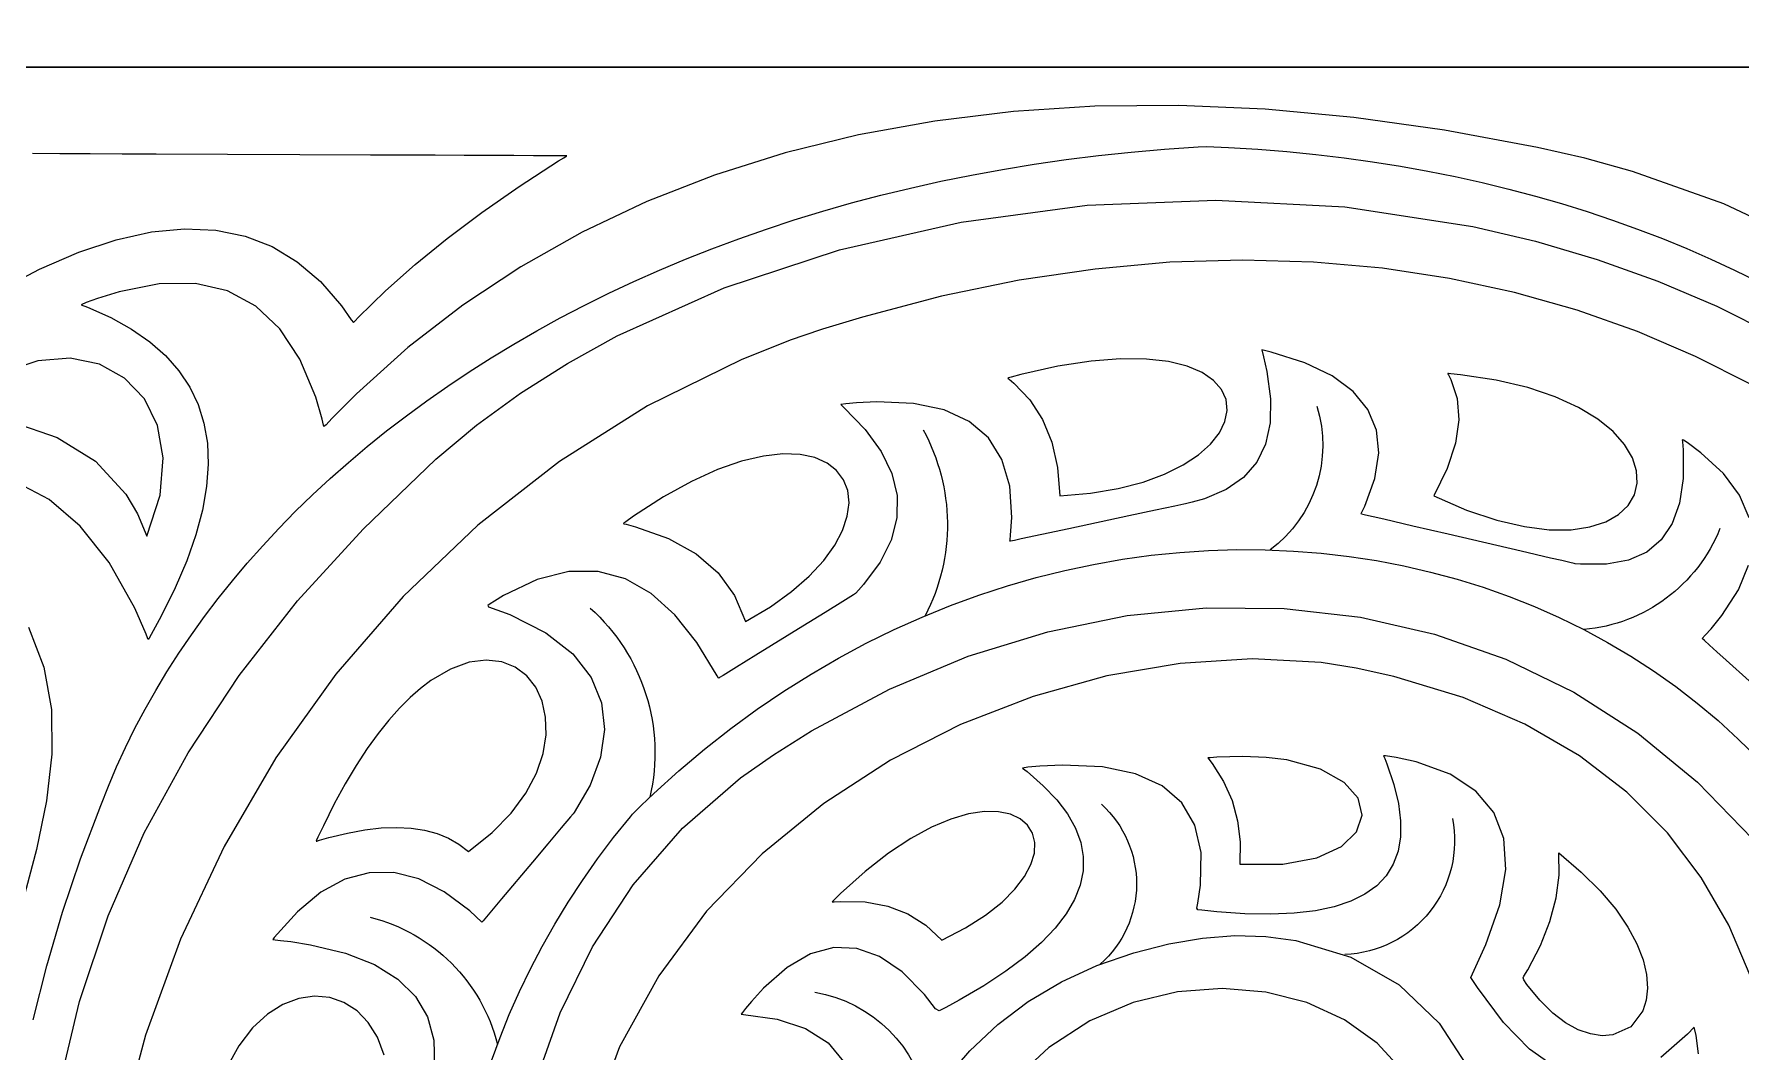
# Model space of a CAD drawing. Header units: inches. Extents: x 249 to 1192, y -18 to 440.
# Drawn here: x 695.792 to 696.356, y 265.559 to 265.896 of the extents above; entities that cross this region are included whole.
import ezdxf

# ---------------------------------------------------------------- set-up
doc = ezdxf.new("R2010")
doc.units = ezdxf.units.IN
doc.header["$MEASUREMENT"] = 0
doc.layers.add('KACA', color=141, linetype='Continuous', lineweight=30)
doc.layers.add('KUSEN', color=16, linetype='Continuous', lineweight=15)

# ---------------------------------------------------------------- blocks, each defined once
blk = doc.blocks.new('GORGA')
blk.add_lwpolyline([(366.59218, 151.19092), (367.59218, 151.19092), (367.59218, 149.19092), (366.59218, 149.19092)], close=True)
blk.add_lwpolyline([(366.59218, 151.19092), (367.59218, 151.19092), (367.59218, 149.19092), (366.59218, 149.19092)], close=True)
at = {"lineweight": 9}
for points in [[(366.9065, 150.86461), (366.90728, 150.87065), (366.90796, 150.87343), (366.91016, 150.87107), (366.91893, 150.86339)], [(366.95377, 150.86012), (366.96241, 150.86617), (366.97102, 150.87496), (366.97961, 150.88651), (366.98175, 150.88982), (366.98013, 150.89353), (366.97683, 150.90071), (366.97221, 150.91392), (366.97023, 150.92561), (366.97088, 150.93577), (366.97417, 150.9444), (366.9801, 150.95151), (366.98866, 150.9571), (366.99985, 150.96116), (367.00644, 150.96262), (367.00998, 150.96321), (367.01063, 150.96313), (367.01026, 150.96224), (367.00957, 150.96047), (367.00727, 150.95371), (367.00575, 150.94744), (367.005, 150.94167), (367.00503, 150.93639), (367.00583, 150.93161), (367.00741, 150.92732), (367.00976, 150.92352), (367.01289, 150.92022), (367.01679, 150.91741), (367.02146, 150.91509), (367.02692, 150.91327), (367.03314, 150.91194), (367.04014, 150.91111), (367.04792, 150.91077), (367.05647, 150.91092), (367.06579, 150.91157), (367.07075, 150.91208), (367.07202, 150.91223), (367.07233, 150.91281), (367.07201, 150.91438), (367.0711, 150.9204), (367.07094, 150.93116), (367.07301, 150.94022), (367.07731, 150.94759), (367.08384, 150.95326), (367.09259, 150.95723), (367.10358, 150.9595), (367.1168, 150.96007), (367.12425, 150.95972), (367.12818, 150.95939), (367.12996, 150.95912), (367.12849, 150.95795), (367.12314, 150.95329), (367.1187, 150.94861), (367.11515, 150.94393), (367.1125, 150.93924), (367.11076, 150.93455), (367.10991, 150.92984), (367.10996, 150.92513), (367.11091, 150.92041), (367.11276, 150.91568), (367.11551, 150.91094), (367.11916, 150.9062), (367.12371, 150.90145), (367.12915, 150.89669), (367.1355, 150.89192), (367.14274, 150.88714), (367.15089, 150.88236), (367.1553, 150.87996), (367.15759, 150.87877), (367.15878, 150.87953), (367.16242, 150.88418), (367.16978, 150.89168), (367.17722, 150.89678), (367.18474, 150.89949), (367.19235, 150.89979), (367.20004, 150.89769), (367.20781, 150.8932), (367.21567, 150.8863), (367.21963, 150.88196), (367.22162, 150.87956), (367.22261, 150.8783), (367.22303, 150.8777), (367.22228, 150.87765), (367.21111, 150.87607), (367.2017, 150.87298), (367.1942, 150.8682), (367.18877, 150.86156)], [(366.88975, 150.98792), (366.89737, 150.9948), (366.90045, 150.99758), (366.90288, 150.99978), (366.90454, 151.00128), (366.90531, 151.00197), (366.90534, 151.002), (366.90437, 151.00303), (366.90239, 151.00522), (366.89883, 151.00956), (366.89333, 151.01804), (366.88999, 151.02626)], [(366.88981, 151.0419), (366.89296, 151.04933), (366.89827, 151.05649), (366.90574, 151.0634), (366.91029, 151.06675), (366.91151, 151.06758), (366.91191, 151.06763), (366.91184, 151.06697), (366.91164, 151.06439), (366.91161, 151.0549), (366.91279, 151.04677), (366.91519, 151.04), (366.91881, 151.03459), (366.92365, 151.03054), (366.9297, 151.02784), (366.93698, 151.02651), (366.94548, 151.02653), (366.94733, 151.0267), (366.94758, 151.02675), (366.94907, 151.0271), (366.95175, 151.02772), (366.95544, 151.02858), (366.96519, 151.03085), (366.98932, 151.03646), (367.00098, 151.03917), (367.01054, 151.0414), (367.01411, 151.04223), (367.01664, 151.04281), (367.01796, 151.04312), (367.01803, 151.04332), (367.01687, 151.04575), (367.0135, 151.05494), (367.0122, 151.06333), (367.01296, 151.07091), (367.01579, 151.07768), (367.02068, 151.08364), (367.02764, 151.0888), (367.03665, 151.09314), (367.04774, 151.09668), (367.05083, 151.09744), (367.05038, 151.09513), (367.04922, 151.09026), (367.04796, 151.08127), (367.0481, 151.07327), (367.04964, 151.06626), (367.05258, 151.06025), (367.05693, 151.05523), (367.06268, 151.0512), (367.06983, 151.04816), (367.07393, 151.04702), (367.07611, 151.04654), (367.07665, 151.04643), (367.07766, 151.04621), (367.07966, 151.04579), (367.08607, 151.04441), (367.09479, 151.04254), (367.11467, 151.03828), (367.12361, 151.03637), (367.1304, 151.03491), (367.13264, 151.03443), (367.13392, 151.03416), (367.13416, 151.03411), (367.13411, 151.03462), (367.13394, 151.03614), (367.13356, 151.04197), (367.13422, 151.0524), (367.13678, 151.06117), (367.14124, 151.06829), (367.14761, 151.07376), (367.15589, 151.07758), (367.16606, 151.07975), (367.17814, 151.08027), (367.1849, 151.0799), (367.18845, 151.07957), (367.19008, 151.07932), (367.18907, 151.07841), (367.18198, 151.07114), (367.17668, 151.06386), (367.17317, 151.05656), (367.17146, 151.04924), (367.17153, 151.0419), (367.17341, 151.03454), (367.17707, 151.02717), (367.18253, 151.01978), (367.18417, 151.01793), (367.18504, 151.017), (367.18523, 151.01681), (367.18585, 151.01642), (367.18939, 151.01423), (367.19526, 151.01061), (367.20259, 151.00608), (367.21812, 150.99648), (367.22457, 150.99249), (367.22898, 150.98976), (367.23015, 150.98904), (367.23043, 150.98887), (367.23048, 150.98883), (367.23092, 150.98963), (367.23768, 151.0007), (367.24496, 151.00982), (367.2528, 151.01685), (367.26124, 151.02168), (367.2703, 151.02415), (367.28002, 151.02414), (367.29044, 151.02152), (367.3016, 151.01614), (367.3045, 151.01436), (367.30597, 151.01339), (367.30671, 151.01289), (367.30656, 151.01249), (367.29942, 151.0099), (367.28752, 151.00388), (367.27864, 150.99688), (367.27259, 150.98909), (367.26918, 150.98068), (367.26823, 150.97182), (367.26954, 150.9627), (367.27294, 150.9535), (367.27823, 150.94438), (367.27853, 150.94402), (367.27939, 150.943), (367.28246, 150.93934), (367.28688, 150.9341), (367.29203, 150.92797), (367.30223, 150.91584), (367.30609, 150.91125), (367.30834, 150.90857), (367.30869, 150.90816), (367.3127, 150.91185), (367.32122, 150.91821), (367.3296, 150.92243), (367.33787, 150.92453), (367.34601, 150.92449), (367.35402, 150.92232), (367.36192, 150.91803), (367.36968, 150.9116), (367.37733, 150.90304), (367.3778, 150.90244), (367.377, 150.90232), (367.37525, 150.90213), (367.37184, 150.90171), (367.36537, 150.90068), (367.35385, 150.89789), (367.34422, 150.89411), (367.33647, 150.88933), (367.33061, 150.88357), (367.32664, 150.87683), (367.32456, 150.86909), (367.32436, 150.86036)], [(366.86984, 151.13241), (366.8982, 151.1457), (366.92837, 151.15647), (366.94412, 151.16082), (366.95979, 151.16434), (366.9905, 151.1701), (367.0205, 151.17432), (367.04979, 151.17704), (367.07831, 151.17826), (367.10605, 151.178), (367.13296, 151.17629), (367.15903, 151.17313), (367.18421, 151.16855), (367.20848, 151.16257), (367.23181, 151.1552), (367.25416, 151.14646), (367.27551, 151.13637), (367.29581, 151.12495), (367.31505, 151.11221), (367.33319, 151.09817), (367.3502, 151.08285), (367.35827, 151.07472), (367.36024, 151.07264), (367.36093, 151.0721), (367.36105, 151.07258), (367.36153, 151.07449), (367.36366, 151.08175), (367.36893, 151.09435), (367.37553, 151.10441), (367.38348, 151.11194), (367.39277, 151.11693), (367.40339, 151.11938), (367.41536, 151.1193), (367.42866, 151.11668), (367.43582, 151.11442), (367.43952, 151.11306), (367.44114, 151.11231), (367.43909, 151.11153), (367.4314, 151.10813), (367.42453, 151.10433), (367.41848, 151.10013), (367.41326, 151.09554), (367.40885, 151.09055), (367.40528, 151.08515), (367.40252, 151.07937), (367.40058, 151.07318), (367.39947, 151.06659), (367.39918, 151.05961), (367.39971, 151.05223), (367.40107, 151.04444), (367.40325, 151.03627), (367.40625, 151.02769), (367.41007, 151.01871), (367.41471, 151.00934), (367.41734, 151.0045), (367.41874, 151.00205), (367.41906, 151.00167), (367.41928, 151.00224), (367.41971, 151.00338), (367.4234, 151.01205), (367.4319, 151.02714), (367.44151, 151.03915), (367.45178, 151.04797), (367.46225, 151.05351)], [(367.45864, 151.00568), (367.45348, 150.99246), (367.45104, 150.97846), (367.45089, 150.96373), (367.45266, 150.9483), (367.45594, 150.93222), (367.46033, 150.91555)], [(366.9065, 150.86461), (366.90728, 150.87065), (366.90796, 150.87343), (366.91016, 150.87107), (366.91893, 150.86339)], [(366.95377, 150.86012), (366.96241, 150.86617), (366.97102, 150.87496), (366.97961, 150.88651), (366.98175, 150.88982), (366.98013, 150.89353), (366.97683, 150.90071), (366.97221, 150.91392), (366.97023, 150.92561), (366.97088, 150.93577), (366.97417, 150.9444), (366.9801, 150.95151), (366.98866, 150.9571), (366.99985, 150.96116), (367.00644, 150.96262), (367.00998, 150.96321), (367.01063, 150.96313), (367.01026, 150.96224), (367.00957, 150.96047), (367.00727, 150.95371), (367.00575, 150.94744), (367.005, 150.94167), (367.00503, 150.93639), (367.00583, 150.93161), (367.00741, 150.92732), (367.00976, 150.92352), (367.01289, 150.92022), (367.01679, 150.91741), (367.02146, 150.91509), (367.02692, 150.91327), (367.03314, 150.91194), (367.04014, 150.91111), (367.04792, 150.91077), (367.05647, 150.91092), (367.06579, 150.91157), (367.07075, 150.91208), (367.07202, 150.91223), (367.07233, 150.91281), (367.07201, 150.91438), (367.0711, 150.9204), (367.07094, 150.93116), (367.07301, 150.94022), (367.07731, 150.94759), (367.08384, 150.95326), (367.09259, 150.95723), (367.10358, 150.9595), (367.1168, 150.96007), (367.12425, 150.95972), (367.12818, 150.95939), (367.12996, 150.95912), (367.12849, 150.95795), (367.12314, 150.95329), (367.1187, 150.94861), (367.11515, 150.94393), (367.1125, 150.93924), (367.11076, 150.93455), (367.10991, 150.92984), (367.10996, 150.92513), (367.11091, 150.92041), (367.11276, 150.91568), (367.11551, 150.91094), (367.11916, 150.9062), (367.12371, 150.90145), (367.12915, 150.89669), (367.1355, 150.89192), (367.14274, 150.88714), (367.15089, 150.88236), (367.1553, 150.87996), (367.15759, 150.87877), (367.15878, 150.87953), (367.16242, 150.88418), (367.16978, 150.89168), (367.17722, 150.89678), (367.18474, 150.89949), (367.19235, 150.89979), (367.20004, 150.89769), (367.20781, 150.8932), (367.21567, 150.8863), (367.21963, 150.88196), (367.22162, 150.87956), (367.22261, 150.8783), (367.22303, 150.8777), (367.22228, 150.87765), (367.21111, 150.87607), (367.2017, 150.87298), (367.1942, 150.8682), (367.18877, 150.86156)], [(366.88975, 150.98792), (366.89737, 150.9948), (366.90045, 150.99758), (366.90288, 150.99978), (366.90454, 151.00128), (366.90531, 151.00197), (366.90534, 151.002), (366.90437, 151.00303), (366.90239, 151.00522), (366.89883, 151.00956), (366.89333, 151.01804), (366.88999, 151.02626)], [(366.88981, 151.0419), (366.89296, 151.04933), (366.89827, 151.05649), (366.90574, 151.0634), (366.91029, 151.06675), (366.91151, 151.06758), (366.91191, 151.06763), (366.91184, 151.06697), (366.91164, 151.06439), (366.91161, 151.0549), (366.91279, 151.04677), (366.91519, 151.04), (366.91881, 151.03459), (366.92365, 151.03054), (366.9297, 151.02784), (366.93698, 151.02651), (366.94548, 151.02653), (366.94733, 151.0267), (366.94758, 151.02675), (366.94907, 151.0271), (366.95175, 151.02772), (366.95544, 151.02858), (366.96519, 151.03085), (366.98932, 151.03646), (367.00098, 151.03917), (367.01054, 151.0414), (367.01411, 151.04223), (367.01664, 151.04281), (367.01796, 151.04312), (367.01803, 151.04332), (367.01687, 151.04575), (367.0135, 151.05494), (367.0122, 151.06333), (367.01296, 151.07091), (367.01579, 151.07768), (367.02068, 151.08364), (367.02764, 151.0888), (367.03665, 151.09314), (367.04774, 151.09668), (367.05083, 151.09744), (367.05038, 151.09513), (367.04922, 151.09026), (367.04796, 151.08127), (367.0481, 151.07327), (367.04964, 151.06626), (367.05258, 151.06025), (367.05693, 151.05523), (367.06268, 151.0512), (367.06983, 151.04816), (367.07393, 151.04702), (367.07611, 151.04654), (367.07665, 151.04643), (367.07766, 151.04621), (367.07966, 151.04579), (367.08607, 151.04441), (367.09479, 151.04254), (367.11467, 151.03828), (367.12361, 151.03637), (367.1304, 151.03491), (367.13264, 151.03443), (367.13392, 151.03416), (367.13416, 151.03411), (367.13411, 151.03462), (367.13394, 151.03614), (367.13356, 151.04197), (367.13422, 151.0524), (367.13678, 151.06117), (367.14124, 151.06829), (367.14761, 151.07376), (367.15589, 151.07758), (367.16606, 151.07975), (367.17814, 151.08027), (367.1849, 151.0799), (367.18845, 151.07957), (367.19008, 151.07932), (367.18907, 151.07841), (367.18198, 151.07114), (367.17668, 151.06386), (367.17317, 151.05656), (367.17146, 151.04924), (367.17153, 151.0419), (367.17341, 151.03454), (367.17707, 151.02717), (367.18253, 151.01978), (367.18417, 151.01793), (367.18504, 151.017), (367.18523, 151.01681), (367.18585, 151.01642), (367.18939, 151.01423), (367.19526, 151.01061), (367.20259, 151.00608), (367.21812, 150.99648), (367.22457, 150.99249), (367.22898, 150.98976), (367.23015, 150.98904), (367.23043, 150.98887), (367.23048, 150.98883), (367.23092, 150.98963), (367.23768, 151.0007), (367.24496, 151.00982), (367.2528, 151.01685), (367.26124, 151.02168), (367.2703, 151.02415), (367.28002, 151.02414), (367.29044, 151.02152), (367.3016, 151.01614), (367.3045, 151.01436), (367.30597, 151.01339), (367.30671, 151.01289), (367.30656, 151.01249), (367.29942, 151.0099), (367.28752, 151.00388), (367.27864, 150.99688), (367.27259, 150.98909), (367.26918, 150.98068), (367.26823, 150.97182), (367.26954, 150.9627), (367.27294, 150.9535), (367.27823, 150.94438), (367.27853, 150.94402), (367.27939, 150.943), (367.28246, 150.93934), (367.28688, 150.9341), (367.29203, 150.92797), (367.30223, 150.91584), (367.30609, 150.91125), (367.30834, 150.90857), (367.30869, 150.90816), (367.3127, 150.91185), (367.32122, 150.91821), (367.3296, 150.92243), (367.33787, 150.92453), (367.34601, 150.92449), (367.35402, 150.92232), (367.36192, 150.91803), (367.36968, 150.9116), (367.37733, 150.90304), (367.3778, 150.90244), (367.377, 150.90232), (367.37525, 150.90213), (367.37184, 150.90171), (367.36537, 150.90068), (367.35385, 150.89789), (367.34422, 150.89411), (367.33647, 150.88933), (367.33061, 150.88357), (367.32664, 150.87683), (367.32456, 150.86909), (367.32436, 150.86036)], [(366.86984, 151.13241), (366.8982, 151.1457), (366.92837, 151.15647), (366.94412, 151.16082), (366.95979, 151.16434), (366.9905, 151.1701), (367.0205, 151.17432), (367.04979, 151.17704), (367.07831, 151.17826), (367.10605, 151.178), (367.13296, 151.17629), (367.15903, 151.17313), (367.18421, 151.16855), (367.20848, 151.16257), (367.23181, 151.1552), (367.25416, 151.14646), (367.27551, 151.13637), (367.29581, 151.12495), (367.31505, 151.11221), (367.33319, 151.09817), (367.3502, 151.08285), (367.35827, 151.07472), (367.36024, 151.07264), (367.36093, 151.0721), (367.36105, 151.07258), (367.36153, 151.07449), (367.36366, 151.08175), (367.36893, 151.09435), (367.37553, 151.10441), (367.38348, 151.11194), (367.39277, 151.11693), (367.40339, 151.11938), (367.41536, 151.1193), (367.42866, 151.11668), (367.43582, 151.11442), (367.43952, 151.11306), (367.44114, 151.11231), (367.43909, 151.11153), (367.4314, 151.10813), (367.42453, 151.10433), (367.41848, 151.10013), (367.41326, 151.09554), (367.40885, 151.09055), (367.40528, 151.08515), (367.40252, 151.07937), (367.40058, 151.07318), (367.39947, 151.06659), (367.39918, 151.05961), (367.39971, 151.05223), (367.40107, 151.04444), (367.40325, 151.03627), (367.40625, 151.02769), (367.41007, 151.01871), (367.41471, 151.00934), (367.41734, 151.0045), (367.41874, 151.00205), (367.41906, 151.00167), (367.41928, 151.00224), (367.41971, 151.00338), (367.4234, 151.01205), (367.4319, 151.02714), (367.44151, 151.03915), (367.45178, 151.04797), (367.46225, 151.05351)], [(367.45864, 151.00568), (367.45348, 150.99246), (367.45104, 150.97846), (367.45089, 150.96373), (367.45266, 150.9483), (367.45594, 150.93222), (367.46033, 150.91555)], [(367.4347, 150.94673), (367.43219, 150.95317), (367.42947, 150.95958), (367.42654, 150.96595), (367.42341, 150.97227), (367.42008, 150.97856), (367.41654, 150.9848), (367.41281, 150.99099), (367.40887, 150.99713), (367.40474, 151.00321), (367.40041, 151.00923), (367.39589, 151.01519), (367.39117, 151.02108), (367.38626, 151.0269), (367.38116, 151.03265), (367.37587, 151.03833), (367.37039, 151.04392), (367.36473, 151.04944), (367.35889, 151.05487), (367.35286, 151.06021), (367.34664, 151.06545), (367.34025, 151.0706), (367.33368, 151.07566), (367.32693, 151.08061), (367.32001, 151.08546), (367.31291, 151.09019), (367.30564, 151.09482), (367.2982, 151.09933), (367.29059, 151.10372), (367.28281, 151.10799), (367.27486, 151.11214), (367.26675, 151.11616), (367.25847, 151.12004), (367.25003, 151.1238), (367.24143, 151.12741), (367.23266, 151.13088), (367.22374, 151.13421), (367.21467, 151.13739), (367.20544, 151.14042), (367.19605, 151.1433), (367.18651, 151.14601), (367.17682, 151.14857), (367.16698, 151.15096), (367.157, 151.15319), (367.14686, 151.15525), (367.13658, 151.15713), (367.12616, 151.15883), (367.1156, 151.16036), (367.10489, 151.1617), (367.09404, 151.16285), (367.08306, 151.16381), (367.07194, 151.16458), (367.06921, 151.16469), (367.06676, 151.1646), (367.06188, 151.16437), (367.05219, 151.16378), (367.04258, 151.16302), (367.03307, 151.16208), (367.02365, 151.16096), (367.01432, 151.15967), (367.00509, 151.1582), (366.99596, 151.15656), (366.98693, 151.15475), (366.978, 151.15277), (366.96917, 151.15062), (366.96045, 151.1483), (366.95183, 151.14582), (366.94332, 151.14317), (366.93492, 151.14035), (366.92664, 151.13737), (366.91846, 151.13422), (366.9104, 151.13092), (366.90246, 151.12745), (366.89463, 151.12382), (366.88693, 151.12004)], [(367.30549, 150.86224), (367.3027, 150.86995), (367.29964, 150.8776), (367.2963, 150.88518), (367.29269, 150.89269), (367.28879, 150.90014), (367.28462, 150.9075), (367.28018, 150.91478), (367.27545, 150.92198), (367.27045, 150.92909), (367.26517, 150.9361), (367.25962, 150.94301), (367.2589, 150.94387), (367.25807, 150.94478), (367.25602, 150.94677), (367.25191, 150.95069), (367.24357, 150.95823), (367.23508, 150.96539), (367.22646, 150.97216), (367.21772, 150.97856), (367.20886, 150.98458), (367.19989, 150.99022), (367.19083, 150.99549), (367.18168, 151.00039), (367.17245, 151.00492), (367.16315, 151.00908), (367.1538, 151.01288), (367.14439, 151.01632), (367.13495, 151.0194), (367.12548, 151.02212), (367.11599, 151.02449), (367.10648, 151.0265), (367.09698, 151.02816), (367.08748, 151.02948), (367.078, 151.03045), (367.06855, 151.03107), (367.05914, 151.03136), (367.04977, 151.0313), (367.04046, 151.03091), (367.03122, 151.03018), (367.02205, 151.02912), (367.01296, 151.02773), (367.00397, 151.02601), (366.99509, 151.02396), (366.98631, 151.02159), (366.97766, 151.0189), (366.96915, 151.01589), (366.96077, 151.01256), (366.95255, 151.00892), (366.94448, 151.00496), (366.93659, 151.0007), (366.92888, 150.99613), (366.92136, 150.99125), (366.91404, 150.98606), (366.90692, 150.98058), (366.90003, 150.9748), (366.89336, 150.96872), (366.88693, 150.96234)], [(367.4347, 150.94673), (367.43219, 150.95317), (367.42947, 150.95958), (367.42654, 150.96595), (367.42341, 150.97227), (367.42008, 150.97856), (367.41654, 150.9848), (367.41281, 150.99099), (367.40887, 150.99713), (367.40474, 151.00321), (367.40041, 151.00923), (367.39589, 151.01519), (367.39117, 151.02108), (367.38626, 151.0269), (367.38116, 151.03265), (367.37587, 151.03833), (367.37039, 151.04392), (367.36473, 151.04944), (367.35889, 151.05487), (367.35286, 151.06021), (367.34664, 151.06545), (367.34025, 151.0706), (367.33368, 151.07566), (367.32693, 151.08061), (367.32001, 151.08546), (367.31291, 151.09019), (367.30564, 151.09482), (367.2982, 151.09933), (367.29059, 151.10372), (367.28281, 151.10799), (367.27486, 151.11214), (367.26675, 151.11616), (367.25847, 151.12004), (367.25003, 151.1238), (367.24143, 151.12741), (367.23266, 151.13088), (367.22374, 151.13421), (367.21467, 151.13739), (367.20544, 151.14042), (367.19605, 151.1433), (367.18651, 151.14601), (367.17682, 151.14857), (367.16698, 151.15096), (367.157, 151.15319), (367.14686, 151.15525), (367.13658, 151.15713), (367.12616, 151.15883), (367.1156, 151.16036), (367.10489, 151.1617), (367.09404, 151.16285), (367.08306, 151.16381), (367.07194, 151.16458), (367.06921, 151.16469), (367.06676, 151.1646), (367.06188, 151.16437), (367.05219, 151.16378), (367.04258, 151.16302), (367.03307, 151.16208), (367.02365, 151.16096), (367.01432, 151.15967), (367.00509, 151.1582), (366.99596, 151.15656), (366.98693, 151.15475), (366.978, 151.15277), (366.96917, 151.15062), (366.96045, 151.1483), (366.95183, 151.14582), (366.94332, 151.14317), (366.93492, 151.14035), (366.92664, 151.13737), (366.91846, 151.13422), (366.9104, 151.13092), (366.90246, 151.12745), (366.89463, 151.12382), (366.88693, 151.12004)], [(367.30549, 150.86224), (367.3027, 150.86995), (367.29964, 150.8776), (367.2963, 150.88518), (367.29269, 150.89269), (367.28879, 150.90014), (367.28462, 150.9075), (367.28018, 150.91478), (367.27545, 150.92198), (367.27045, 150.92909), (367.26517, 150.9361), (367.25962, 150.94301), (367.2589, 150.94387), (367.25807, 150.94478), (367.25602, 150.94677), (367.25191, 150.95069), (367.24357, 150.95823), (367.23508, 150.96539), (367.22646, 150.97216), (367.21772, 150.97856), (367.20886, 150.98458), (367.19989, 150.99022), (367.19083, 150.99549), (367.18168, 151.00039), (367.17245, 151.00492), (367.16315, 151.00908), (367.1538, 151.01288), (367.14439, 151.01632), (367.13495, 151.0194), (367.12548, 151.02212), (367.11599, 151.02449), (367.10648, 151.0265), (367.09698, 151.02816), (367.08748, 151.02948), (367.078, 151.03045), (367.06855, 151.03107), (367.05914, 151.03136), (367.04977, 151.0313), (367.04046, 151.03091), (367.03122, 151.03018), (367.02205, 151.02912), (367.01296, 151.02773), (367.00397, 151.02601), (366.99509, 151.02396), (366.98631, 151.02159), (366.97766, 151.0189), (366.96915, 151.01589), (366.96077, 151.01256), (366.95255, 151.00892), (366.94448, 151.00496), (366.93659, 151.0007), (366.92888, 150.99613), (366.92136, 150.99125), (366.91404, 150.98606), (366.90692, 150.98058), (366.90003, 150.9748), (366.89336, 150.96872), (366.88693, 150.96234)], [(367.46857, 151.11698), (367.45491, 151.12413), (367.44192, 151.12976), (367.4296, 151.13386), (367.41795, 151.13645), (367.40697, 151.13751), (367.39666, 151.13705), (367.38701, 151.13508), (367.37804, 151.13158), (367.36973, 151.12656), (367.36209, 151.12002), (367.35512, 151.11196), (367.35189, 151.10736), (367.35116, 151.10651), (367.35063, 151.10706), (367.34957, 151.10816), (367.34059, 151.11694), (367.33078, 151.12565), (367.32016, 151.13431), (367.30871, 151.1429), (367.29644, 151.15144), (367.28335, 151.15992), (367.28165, 151.16097), (367.2808, 151.1615), (367.28064, 151.16161), (367.28096, 151.16161), (367.28293, 151.16162), (367.28655, 151.16163), (367.29166, 151.16165), (367.29813, 151.16168), (367.30579, 151.16171), (367.31452, 151.16175), (367.32415, 151.16178), (367.33455, 151.16183), (367.34556, 151.16187), (367.36885, 151.16197), (367.39284, 151.16207), (367.41636, 151.16216), (367.42758, 151.16221), (367.43824, 151.16225), (367.4482, 151.16229), (367.45731, 151.16233)], [(367.46857, 151.11698), (367.45491, 151.12413), (367.44192, 151.12976), (367.4296, 151.13386), (367.41795, 151.13645), (367.40697, 151.13751), (367.39666, 151.13705), (367.38701, 151.13508), (367.37804, 151.13158), (367.36973, 151.12656), (367.36209, 151.12002), (367.35512, 151.11196), (367.35189, 151.10736), (367.35116, 151.10651), (367.35063, 151.10706), (367.34957, 151.10816), (367.34059, 151.11694), (367.33078, 151.12565), (367.32016, 151.13431), (367.30871, 151.1429), (367.29644, 151.15144), (367.28335, 151.15992), (367.28165, 151.16097), (367.2808, 151.1615), (367.28064, 151.16161), (367.28096, 151.16161), (367.28293, 151.16162), (367.28655, 151.16163), (367.29166, 151.16165), (367.29813, 151.16168), (367.30579, 151.16171), (367.31452, 151.16175), (367.32415, 151.16178), (367.33455, 151.16183), (367.34556, 151.16187), (367.36885, 151.16197), (367.39284, 151.16207), (367.41636, 151.16216), (367.42758, 151.16221), (367.43824, 151.16225), (367.4482, 151.16229), (367.45731, 151.16233)], [(367.4487, 150.85268), (367.44176, 150.88194), (367.43228, 150.91027), (367.42031, 150.93769), (367.40586, 150.96419), (367.38897, 150.98977), (367.36967, 151.01443), (367.34799, 151.03818), (367.32391, 151.06128), (367.31048, 151.07254), (367.29596, 151.0831), (367.28044, 151.09294), (367.26399, 151.10204), (367.22863, 151.11792), (367.19053, 151.13054), (367.15032, 151.13972), (367.10864, 151.14527), (367.06613, 151.14699), (367.02342, 151.1447), (366.98116, 151.13821), (366.96039, 151.13334), (366.93997, 151.12734), (366.91999, 151.1202), (366.90051, 151.11189), (366.88162, 151.10239)], [(367.291, 150.85512), (367.28288, 150.87814), (367.27213, 150.90004), (367.25865, 150.92052), (367.24238, 150.93925), (367.22323, 150.95593), (367.21235, 150.96354), (367.1997, 150.97148), (367.17399, 150.98521), (367.14791, 150.99612), (367.12163, 151.00422), (367.09535, 151.00954), (367.06924, 151.0121), (367.04349, 151.01191), (367.01828, 151.00901), (366.99379, 151.00341), (366.97022, 150.99514), (366.94774, 150.98421), (366.92654, 150.97065), (366.9068, 150.95449), (366.8887, 150.93573)], [(367.15557, 150.85606), (367.14739, 150.86564), (367.13819, 150.87426), (367.12807, 150.88186), (367.11713, 150.88838), (367.10545, 150.89378), (367.09314, 150.89798), (367.08161, 150.901), (367.07054, 150.90289), (367.05982, 150.90369), (367.04951, 150.90342), (367.03965, 150.90214), (367.02143, 150.89662), (367.00552, 150.88741), (366.99226, 150.87476), (366.982, 150.85896)], [(367.00392, 150.8585), (367.01275, 150.86818), (367.02356, 150.87589), (367.03597, 150.88153), (367.04956, 150.88502), (367.06394, 150.88625), (367.07871, 150.88513), (367.09345, 150.88157), (367.10778, 150.87547), (367.12128, 150.86674), (367.13357, 150.85529)], [(366.88944, 150.89046), (366.89649, 150.90719), (366.9056, 150.92297), (366.91682, 150.93767), (366.93023, 150.95111), (366.94591, 150.96317), (366.96393, 150.97367), (366.98436, 150.98248), (367.00728, 150.98945), (367.01969, 150.99219), (367.03127, 150.99401), (367.05408, 150.99523), (367.07783, 150.99375), (367.10209, 150.9896), (367.12645, 150.98284), (367.15045, 150.97353), (367.17368, 150.96171), (367.19571, 150.94744), (367.2161, 150.93076), (367.23443, 150.91175), (367.25027, 150.89044), (367.26319, 150.86689), (367.27275, 150.84115)], [(366.88916, 151.08597), (366.90749, 151.09529), (366.92665, 151.1035), (366.94661, 151.11057), (366.96734, 151.11645), (366.9888, 151.12109), (367.01095, 151.12445), (367.03378, 151.12649), (367.05724, 151.12715), (367.08129, 151.12639), (367.10592, 151.12418), (367.13108, 151.12045), (367.15673, 151.11517), (367.18286, 151.1083), (367.19608, 151.10424), (367.20228, 151.1022), (367.20643, 151.10072), (367.22275, 151.09426), (367.25392, 151.07891), (367.28305, 151.06056), (367.31001, 151.03946), (367.3347, 151.0159), (367.35699, 150.99015), (367.37678, 150.96249), (367.39395, 150.93319), (367.40839, 150.90251), (367.41997, 150.87074), (367.42859, 150.83815)], [(367.4487, 150.85268), (367.44176, 150.88194), (367.43228, 150.91027), (367.42031, 150.93769), (367.40586, 150.96419), (367.38897, 150.98977), (367.36967, 151.01443), (367.34799, 151.03818), (367.32391, 151.06128), (367.31048, 151.07254), (367.29596, 151.0831), (367.28044, 151.09294), (367.26399, 151.10204), (367.22863, 151.11792), (367.19053, 151.13054), (367.15032, 151.13972), (367.10864, 151.14527), (367.06613, 151.14699), (367.02342, 151.1447), (366.98116, 151.13821), (366.96039, 151.13334), (366.93997, 151.12734), (366.91999, 151.1202), (366.90051, 151.11189), (366.88162, 151.10239)], [(367.291, 150.85512), (367.28288, 150.87814), (367.27213, 150.90004), (367.25865, 150.92052), (367.24238, 150.93925), (367.22323, 150.95593), (367.21235, 150.96354), (367.1997, 150.97148), (367.17399, 150.98521), (367.14791, 150.99612), (367.12163, 151.00422), (367.09535, 151.00954), (367.06924, 151.0121), (367.04349, 151.01191), (367.01828, 151.00901), (366.99379, 151.00341), (366.97022, 150.99514), (366.94774, 150.98421), (366.92654, 150.97065), (366.9068, 150.95449), (366.8887, 150.93573)], [(367.15557, 150.85606), (367.14739, 150.86564), (367.13819, 150.87426), (367.12807, 150.88186), (367.11713, 150.88838), (367.10545, 150.89378), (367.09314, 150.89798), (367.08161, 150.901), (367.07054, 150.90289), (367.05982, 150.90369), (367.04951, 150.90342), (367.03965, 150.90214), (367.02143, 150.89662), (367.00552, 150.88741), (366.99226, 150.87476), (366.982, 150.85896)], [(367.00392, 150.8585), (367.01275, 150.86818), (367.02356, 150.87589), (367.03597, 150.88153), (367.04956, 150.88502), (367.06394, 150.88625), (367.07871, 150.88513), (367.09345, 150.88157), (367.10778, 150.87547), (367.12128, 150.86674), (367.13357, 150.85529)], [(366.88944, 150.89046), (366.89649, 150.90719), (366.9056, 150.92297), (366.91682, 150.93767), (366.93023, 150.95111), (366.94591, 150.96317), (366.96393, 150.97367), (366.98436, 150.98248), (367.00728, 150.98945), (367.01969, 150.99219), (367.03127, 150.99401), (367.05408, 150.99523), (367.07783, 150.99375), (367.10209, 150.9896), (367.12645, 150.98284), (367.15045, 150.97353), (367.17368, 150.96171), (367.19571, 150.94744), (367.2161, 150.93076), (367.23443, 150.91175), (367.25027, 150.89044), (367.26319, 150.86689), (367.27275, 150.84115)], [(366.88916, 151.08597), (366.90749, 151.09529), (366.92665, 151.1035), (366.94661, 151.11057), (366.96734, 151.11645), (366.9888, 151.12109), (367.01095, 151.12445), (367.03378, 151.12649), (367.05724, 151.12715), (367.08129, 151.12639), (367.10592, 151.12418), (367.13108, 151.12045), (367.15673, 151.11517), (367.18286, 151.1083), (367.19608, 151.10424), (367.20228, 151.1022), (367.20643, 151.10072), (367.22275, 151.09426), (367.25392, 151.07891), (367.28305, 151.06056), (367.31001, 151.03946), (367.3347, 151.0159), (367.35699, 150.99015), (367.37678, 150.96249), (367.39395, 150.93319), (367.40839, 150.90251), (367.41997, 150.87074), (367.42859, 150.83815)], [(367.45706, 150.87583), (367.45256, 150.89366), (367.44734, 150.91145), (367.44138, 150.92915), (367.4347, 150.94673)], [(367.45706, 150.87583), (367.45256, 150.89366), (367.44734, 150.91145), (367.44138, 150.92915), (367.4347, 150.94673)], [(367.34101, 150.86414), (367.34322, 150.87008), (367.34626, 150.87499), (367.34999, 150.87884), (367.3543, 150.88159), (367.35903, 150.88321), (367.36406, 150.88366), (367.36926, 150.88291), (367.37448, 150.88094), (367.37961, 150.87769), (367.38449, 150.87315), (367.38901, 150.86728), (367.39303, 150.86004)], [(367.34101, 150.86414), (367.34322, 150.87008), (367.34626, 150.87499), (367.34999, 150.87884), (367.3543, 150.88159), (367.35903, 150.88321), (367.36406, 150.88366), (367.36926, 150.88291), (367.37448, 150.88094), (367.37961, 150.87769), (367.38449, 150.87315), (367.38901, 150.86728), (367.39303, 150.86004)]]:
    blk.add_lwpolyline(points, dxfattribs=at)
for points in [[(367.11769, 151.04914), (367.10751, 151.05002), (367.09833, 151.05158), (367.09015, 151.05371), (367.083, 151.05634), (367.07689, 151.05937), (367.07183, 151.06272), (367.06782, 151.06628), (367.0649, 151.06998), (367.06306, 151.07372), (367.06232, 151.07741), (367.06269, 151.08097), (367.0642, 151.0843), (367.06684, 151.08731), (367.07063, 151.08992), (367.07559, 151.09203), (367.08173, 151.09356), (367.08905, 151.09441), (367.09758, 151.09449), (367.10733, 151.09372), (367.11831, 151.092), (367.13053, 151.08925), (367.13378, 151.08839), (367.13461, 151.08817), (367.13485, 151.08807), (367.13475, 151.08799), (367.13436, 151.08769), (367.13285, 151.08644), (367.12752, 151.08087), (367.12334, 151.07436), (367.12031, 151.0669), (367.11843, 151.05849), (367.11769, 151.04914)], [(367.11769, 151.04914), (367.10751, 151.05002), (367.09833, 151.05158), (367.09015, 151.05371), (367.083, 151.05634), (367.07689, 151.05937), (367.07183, 151.06272), (367.06782, 151.06628), (367.0649, 151.06998), (367.06306, 151.07372), (367.06232, 151.07741), (367.06269, 151.08097), (367.0642, 151.0843), (367.06684, 151.08731), (367.07063, 151.08992), (367.07559, 151.09203), (367.08173, 151.09356), (367.08905, 151.09441), (367.09758, 151.09449), (367.10733, 151.09372), (367.11831, 151.092), (367.13053, 151.08925), (367.13378, 151.08839), (367.13461, 151.08817), (367.13485, 151.08807), (367.13475, 151.08799), (367.13436, 151.08769), (367.13285, 151.08644), (367.12752, 151.08087), (367.12334, 151.07436), (367.12031, 151.0669), (367.11843, 151.05849), (367.11769, 151.04914)], [(367.41952, 151.03577), (367.41511, 151.04939), (367.41404, 151.06168), (367.4159, 151.07239), (367.4203, 151.08128), (367.42685, 151.08812), (367.43516, 151.09265), (367.44484, 151.09465), (367.4555, 151.09386), (367.46675, 151.09004), (367.47818, 151.08297), (367.48385, 151.07813), (367.48525, 151.07678), (367.48536, 151.0763), (367.48429, 151.07627), (367.48004, 151.07602), (367.46379, 151.07352), (367.44911, 151.06844), (367.4365, 151.06058), (367.42647, 151.04975), (367.42258, 151.04317), (367.41952, 151.03577)], [(367.41952, 151.03577), (367.41511, 151.04939), (367.41404, 151.06168), (367.4159, 151.07239), (367.4203, 151.08128), (367.42685, 151.08812), (367.43516, 151.09265), (367.44484, 151.09465), (367.4555, 151.09386), (367.46675, 151.09004), (367.47818, 151.08297), (367.48385, 151.07813), (367.48525, 151.07678), (367.48536, 151.0763), (367.48429, 151.07627), (367.48004, 151.07602), (367.46379, 151.07352), (367.44911, 151.06844), (367.4365, 151.06058), (367.42647, 151.04975), (367.42258, 151.04317), (367.41952, 151.03577)], [(366.99402, 151.04914), (366.98317, 151.04445), (366.97318, 151.04109), (366.96408, 151.03896), (366.95589, 151.03794), (366.94866, 151.03795), (366.9424, 151.03886), (366.93715, 151.04057), (366.93294, 151.04298), (366.92978, 151.04598), (366.92772, 151.04946), (366.92678, 151.05332), (366.92698, 151.05744), (366.92836, 151.06173), (366.93095, 151.06608), (366.93477, 151.07038), (366.93985, 151.07453), (366.94622, 151.07841), (366.95391, 151.08192), (366.96295, 151.08496), (366.97337, 151.08742), (366.98519, 151.0892), (366.98837, 151.08952), (366.98917, 151.08959), (366.98943, 151.08959), (366.98937, 151.0895), (366.98916, 151.08913), (366.98838, 151.08766), (366.98626, 151.08133), (366.98577, 151.07432), (366.9869, 151.06661), (366.98965, 151.05822), (366.99402, 151.04914)], [(366.99402, 151.04914), (366.98317, 151.04445), (366.97318, 151.04109), (366.96408, 151.03896), (366.95589, 151.03794), (366.94866, 151.03795), (366.9424, 151.03886), (366.93715, 151.04057), (366.93294, 151.04298), (366.92978, 151.04598), (366.92772, 151.04946), (366.92678, 151.05332), (366.92698, 151.05744), (366.92836, 151.06173), (366.93095, 151.06608), (366.93477, 151.07038), (366.93985, 151.07453), (366.94622, 151.07841), (366.95391, 151.08192), (366.96295, 151.08496), (366.97337, 151.08742), (366.98519, 151.0892), (366.98837, 151.08952), (366.98917, 151.08959), (366.98943, 151.08959), (366.98937, 151.0895), (366.98916, 151.08913), (366.98838, 151.08766), (366.98626, 151.08133), (366.98577, 151.07432), (366.9869, 151.06661), (366.98965, 151.05822), (366.99402, 151.04914)], [(367.22153, 151.00754), (367.21335, 151.01243), (367.20633, 151.01747), (367.20047, 151.0226), (367.19572, 151.02774), (367.19207, 151.03281), (367.18947, 151.03774), (367.18791, 151.04245), (367.18735, 151.04686), (367.18777, 151.0509), (367.18914, 151.05449), (367.19143, 151.05755), (367.1946, 151.06001), (367.19864, 151.06179), (367.20351, 151.06282), (367.20919, 151.06301), (367.21564, 151.0623), (367.22285, 151.0606), (367.23077, 151.05784), (367.23938, 151.05394), (367.24866, 151.04882), (367.25857, 151.04242), (367.26114, 151.04061), (367.26179, 151.04014), (367.26194, 151.03997), (367.26175, 151.03993), (367.26098, 151.03974), (367.25796, 151.03895), (367.24703, 151.03506), (367.23792, 151.02997), (367.23064, 151.02369), (367.22517, 151.01621), (367.22153, 151.00754)], [(367.22153, 151.00754), (367.21335, 151.01243), (367.20633, 151.01747), (367.20047, 151.0226), (367.19572, 151.02774), (367.19207, 151.03281), (367.18947, 151.03774), (367.18791, 151.04245), (367.18735, 151.04686), (367.18777, 151.0509), (367.18914, 151.05449), (367.19143, 151.05755), (367.1946, 151.06001), (367.19864, 151.06179), (367.20351, 151.06282), (367.20919, 151.06301), (367.21564, 151.0623), (367.22285, 151.0606), (367.23077, 151.05784), (367.23938, 151.05394), (367.24866, 151.04882), (367.25857, 151.04242), (367.26114, 151.04061), (367.26179, 151.04014), (367.26194, 151.03997), (367.26175, 151.03993), (367.26098, 151.03974), (367.25796, 151.03895), (367.24703, 151.03506), (367.23792, 151.02997), (367.23064, 151.02369), (367.22517, 151.01621), (367.22153, 151.00754)], [(367.31316, 150.93157), (367.30534, 150.93778), (367.29905, 150.94425), (367.2942, 150.95086), (367.29071, 150.95747), (367.28851, 150.96394), (367.28751, 150.97015), (367.28763, 150.97595), (367.28878, 150.98122), (367.2909, 150.98582), (367.29388, 150.98962), (367.29766, 150.99248), (367.30215, 150.99427), (367.30728, 150.99485), (367.31294, 150.9941), (367.31908, 150.99187), (367.3256, 150.98803), (367.32898, 150.98547), (367.33243, 150.98245), (367.33593, 150.97897), (367.33947, 150.975), (367.34305, 150.97053), (367.34666, 150.96554), (367.35028, 150.96001), (367.3539, 150.95393), (367.35752, 150.94728), (367.36112, 150.94005), (367.36292, 150.93621), (367.36336, 150.93522), (367.36349, 150.9349), (367.36344, 150.93491), (367.36324, 150.93497), (367.36244, 150.93522), (367.35926, 150.93613), (367.35317, 150.93762), (367.3474, 150.93868), (367.34197, 150.93931), (367.33686, 150.9395), (367.33209, 150.93926), (367.32764, 150.93859), (367.32353, 150.93748), (367.31974, 150.93595), (367.31629, 150.93398), (367.31316, 150.93157)], [(367.31316, 150.93157), (367.30534, 150.93778), (367.29905, 150.94425), (367.2942, 150.95086), (367.29071, 150.95747), (367.28851, 150.96394), (367.28751, 150.97015), (367.28763, 150.97595), (367.28878, 150.98122), (367.2909, 150.98582), (367.29388, 150.98962), (367.29766, 150.99248), (367.30215, 150.99427), (367.30728, 150.99485), (367.31294, 150.9941), (367.31908, 150.99187), (367.3256, 150.98803), (367.32898, 150.98547), (367.33243, 150.98245), (367.33593, 150.97897), (367.33947, 150.975), (367.34305, 150.97053), (367.34666, 150.96554), (367.35028, 150.96001), (367.3539, 150.95393), (367.35752, 150.94728), (367.36112, 150.94005), (367.36292, 150.93621), (367.36336, 150.93522), (367.36349, 150.9349), (367.36344, 150.93491), (367.36324, 150.93497), (367.36244, 150.93522), (367.35926, 150.93613), (367.35317, 150.93762), (367.3474, 150.93868), (367.34197, 150.93931), (367.33686, 150.9395), (367.33209, 150.93926), (367.32764, 150.93859), (367.32353, 150.93748), (367.31974, 150.93595), (367.31629, 150.93398), (367.31316, 150.93157)], [(367.0581, 150.92735), (367.0439, 150.92734), (367.03271, 150.92945), (367.02459, 150.93317), (367.01958, 150.93803), (367.01771, 150.94351), (367.01904, 150.94912), (367.02361, 150.95438), (367.03145, 150.95877), (367.04262, 150.9618), (367.04946, 150.96265), (367.05716, 150.96298), (367.0657, 150.96272), (367.06797, 150.96255), (367.06871, 150.96246), (367.06864, 150.96237), (367.06836, 150.96202), (367.06727, 150.96059), (367.0635, 150.95466), (367.0607, 150.94836), (367.05887, 150.94172), (367.058, 150.93471), (367.0581, 150.92735)], [(367.0581, 150.92735), (367.0439, 150.92734), (367.03271, 150.92945), (367.02459, 150.93317), (367.01958, 150.93803), (367.01771, 150.94351), (367.01904, 150.94912), (367.02361, 150.95438), (367.03145, 150.95877), (367.04262, 150.9618), (367.04946, 150.96265), (367.05716, 150.96298), (367.0657, 150.96272), (367.06797, 150.96255), (367.06871, 150.96246), (367.06864, 150.96237), (367.06836, 150.96202), (367.06727, 150.96059), (367.0635, 150.95466), (367.0607, 150.94836), (367.05887, 150.94172), (367.058, 150.93471), (367.0581, 150.92735)], [(367.15664, 150.90218), (367.1488, 150.90626), (367.14219, 150.91047), (367.13677, 150.91475), (367.13249, 150.91902), (367.12932, 150.92321), (367.12719, 150.92723), (367.12607, 150.93102), (367.12592, 150.9345), (367.12667, 150.9376), (367.12829, 150.94024), (367.13074, 150.94234), (367.13395, 150.94384), (367.1379, 150.94465), (367.14253, 150.94471), (367.1478, 150.94393), (367.15365, 150.94224), (367.16005, 150.93957), (367.16695, 150.93585), (367.1743, 150.93099), (367.18206, 150.92493), (367.19017, 150.91758), (367.19225, 150.91553), (367.1929, 150.91484), (367.19277, 150.91485), (367.19222, 150.9149), (367.19008, 150.91504), (367.18197, 150.91486), (367.17456, 150.91348), (367.16788, 150.91091), (367.1619, 150.90714), (367.15664, 150.90218)], [(367.15664, 150.90218), (367.1488, 150.90626), (367.14219, 150.91047), (367.13677, 150.91475), (367.13249, 150.91902), (367.12932, 150.92321), (367.12719, 150.92723), (367.12607, 150.93102), (367.12592, 150.9345), (367.12667, 150.9376), (367.12829, 150.94024), (367.13074, 150.94234), (367.13395, 150.94384), (367.1379, 150.94465), (367.14253, 150.94471), (367.1478, 150.94393), (367.15365, 150.94224), (367.16005, 150.93957), (367.16695, 150.93585), (367.1743, 150.93099), (367.18206, 150.92493), (367.19017, 150.91758), (367.19225, 150.91553), (367.1929, 150.91484), (367.19277, 150.91485), (367.19222, 150.9149), (367.19008, 150.91504), (367.18197, 150.91486), (367.17456, 150.91348), (367.16788, 150.91091), (367.1619, 150.90714), (367.15664, 150.90218)], [(366.95274, 150.93112), (366.94526, 150.92473), (366.939, 150.91848), (366.9339, 150.9124), (366.92988, 150.90654), (366.92689, 150.90096), (366.92486, 150.8957), (366.92371, 150.8908), (366.92338, 150.88632), (366.9238, 150.88231), (366.92492, 150.8788), (366.92893, 150.87352), (366.93488, 150.87084), (366.93842, 150.87061), (366.94224, 150.87117), (366.94627, 150.87257), (366.95046, 150.87487), (366.95473, 150.8781), (366.95901, 150.88232), (366.96324, 150.88758), (366.96428, 150.88906), (366.96452, 150.88974), (366.96421, 150.89026), (366.96298, 150.89233), (366.95875, 150.90047), (366.95562, 150.90842), (366.95357, 150.91618), (366.95261, 150.92374), (366.95274, 150.93112)], [(366.95274, 150.93112), (366.94526, 150.92473), (366.939, 150.91848), (366.9339, 150.9124), (366.92988, 150.90654), (366.92689, 150.90096), (366.92486, 150.8957), (366.92371, 150.8908), (366.92338, 150.88632), (366.9238, 150.88231), (366.92492, 150.8788), (366.92893, 150.87352), (366.93488, 150.87084), (366.93842, 150.87061), (366.94224, 150.87117), (366.94627, 150.87257), (366.95046, 150.87487), (366.95473, 150.8781), (366.95901, 150.88232), (366.96324, 150.88758), (366.96428, 150.88906), (366.96452, 150.88974), (366.96421, 150.89026), (366.96298, 150.89233), (366.95875, 150.90047), (366.95562, 150.90842), (366.95357, 150.91618), (366.95261, 150.92374), (366.95274, 150.93112)]]:
    blk.add_lwpolyline(points, close=True, dxfattribs=at)
for points in [[(367.0327, 151.07885, 0.318857), (367.04815, 151.03126)], [(367.0327, 151.07885, 0.318857), (367.04815, 151.03126)], [(367.16284, 151.07099, 0.24949), (367.16217, 151.0095)], [(367.16284, 151.07099, 0.24949), (367.16217, 151.0095)], [(366.89943, 151.03837, 0.283238), (366.94442, 151.00493)], [(366.89943, 151.03837, 0.283238), (366.94442, 151.00493)], [(367.27291, 151.01203, 0.273524), (367.25316, 150.94951)], [(367.27291, 151.01203, 0.273524), (367.25316, 150.94951)], [(367.10387, 150.94714, 0.445054), (367.10427, 150.89424)], [(367.10387, 150.94714, 0.445054), (367.10427, 150.89424)], [(366.98788, 150.94243, 0.461725), (367.02342, 150.89745)], [(366.98788, 150.94243, 0.461725), (367.02342, 150.89745)], [(367.34565, 150.90981, 0.275428), (367.30354, 150.86773)], [(367.34565, 150.90981, 0.275428), (367.30354, 150.86773)], [(367.1986, 150.88504, 0.312335), (367.16123, 150.84791)], [(367.1986, 150.88504, 0.312335), (367.16123, 150.84791)]]:
    blk.add_lwpolyline(points, format="xyb", dxfattribs=at)
blk = doc.blocks.new('POTONGAN AA')
at = {"layer": 'KUSEN'}
blk.add_lwpolyline([(692.28742, 130.40332), (690.98844, 130.40332), (690.98844, 130.50332), (692.28742, 130.50332)], close=True, dxfattribs=at)
at = {"layer": 'KACA', "xscale": -1}
blk.add_blockref('GORGA', (1058.73011, -20.78759), dxfattribs=at)

msp = doc.modelspace()

# ---------------------------------------------------------------- block references
at = {"layer": 'KUSEN'}
msp.add_blockref('POTONGAN AA', (4.51886, 135.48142), dxfattribs=at)

doc.saveas('drawing.dxf')
